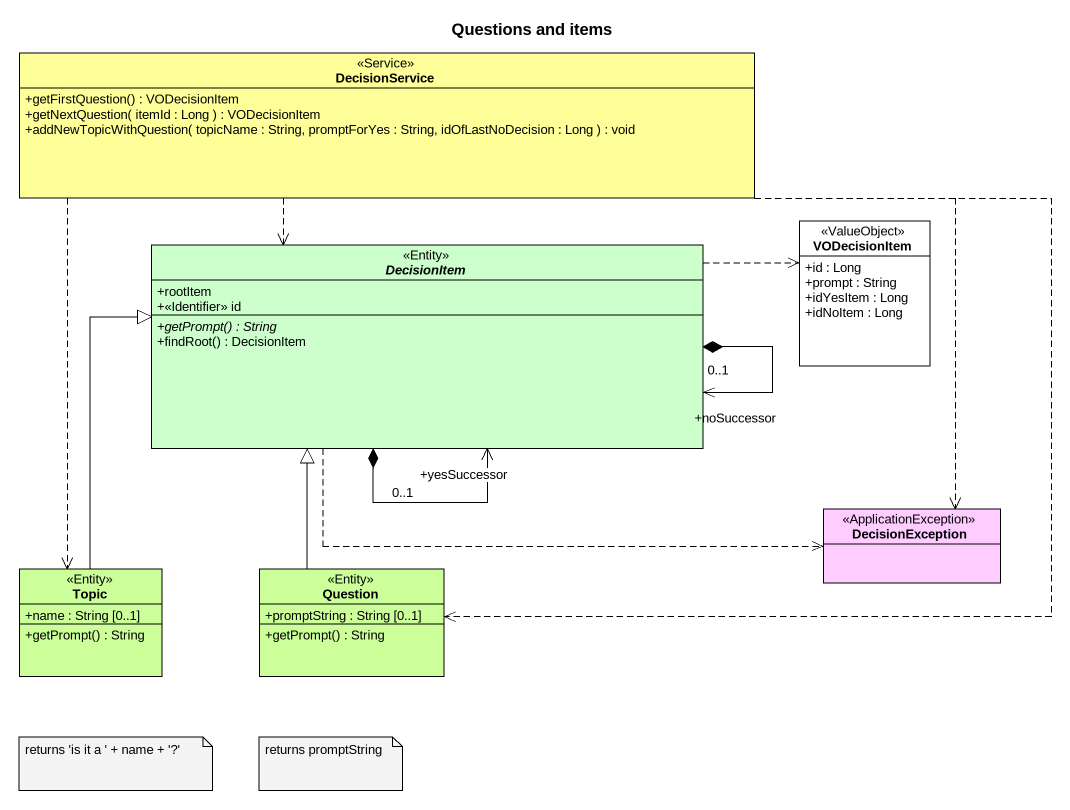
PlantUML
@startuml
title Questions and items
hide circle
hide empty members
skinparam classAttributeIconSize 0
class DecisionService <<Service>> #FFFF99 {
  +getFirstQuestion() : VODecisionItem
  +getNextQuestion( itemId : Long ) : VODecisionItem
  +addNewTopicWithQuestion( topicName : String, promptForYes : String, idOfLastNoDecision : Long ) : void
}
abstract class DecisionItem <<Entity>> #CCFFCC {
  +rootItem
  +<<Identifier>> id
  {abstract} +getPrompt() : String
  +findRoot() : DecisionItem
}
class VODecisionItem <<ValueObject>> #FFFFFF {
  +id : Long
  +prompt : String
  +idYesItem : Long
  +idNoItem : Long
}
class DecisionException <<ApplicationException>> #FFCCFF
class Topic <<Entity>> #CCFF99 {
  +name : String [0..1]
  +getPrompt() : String
}
class Question <<Entity>> #CCFF99 {
  +promptString : String [0..1]
  +getPrompt() : String
}
DecisionService ..> DecisionItem
DecisionService ..> DecisionException
DecisionService ..> Topic
DecisionService ..> Question
DecisionItem "+noSuccessor\n0..1" <--* DecisionItem
DecisionItem "+yesSuccessor\n0..1" <--* DecisionItem
DecisionItem .right.> VODecisionItem
DecisionItem .right.> DecisionException
Topic -up-|> DecisionItem
Question -up-|> DecisionItem
note as N1
  returns 'is it a ' + name + '?'
end note
note as N2
  returns promptString
end note
@enduml
